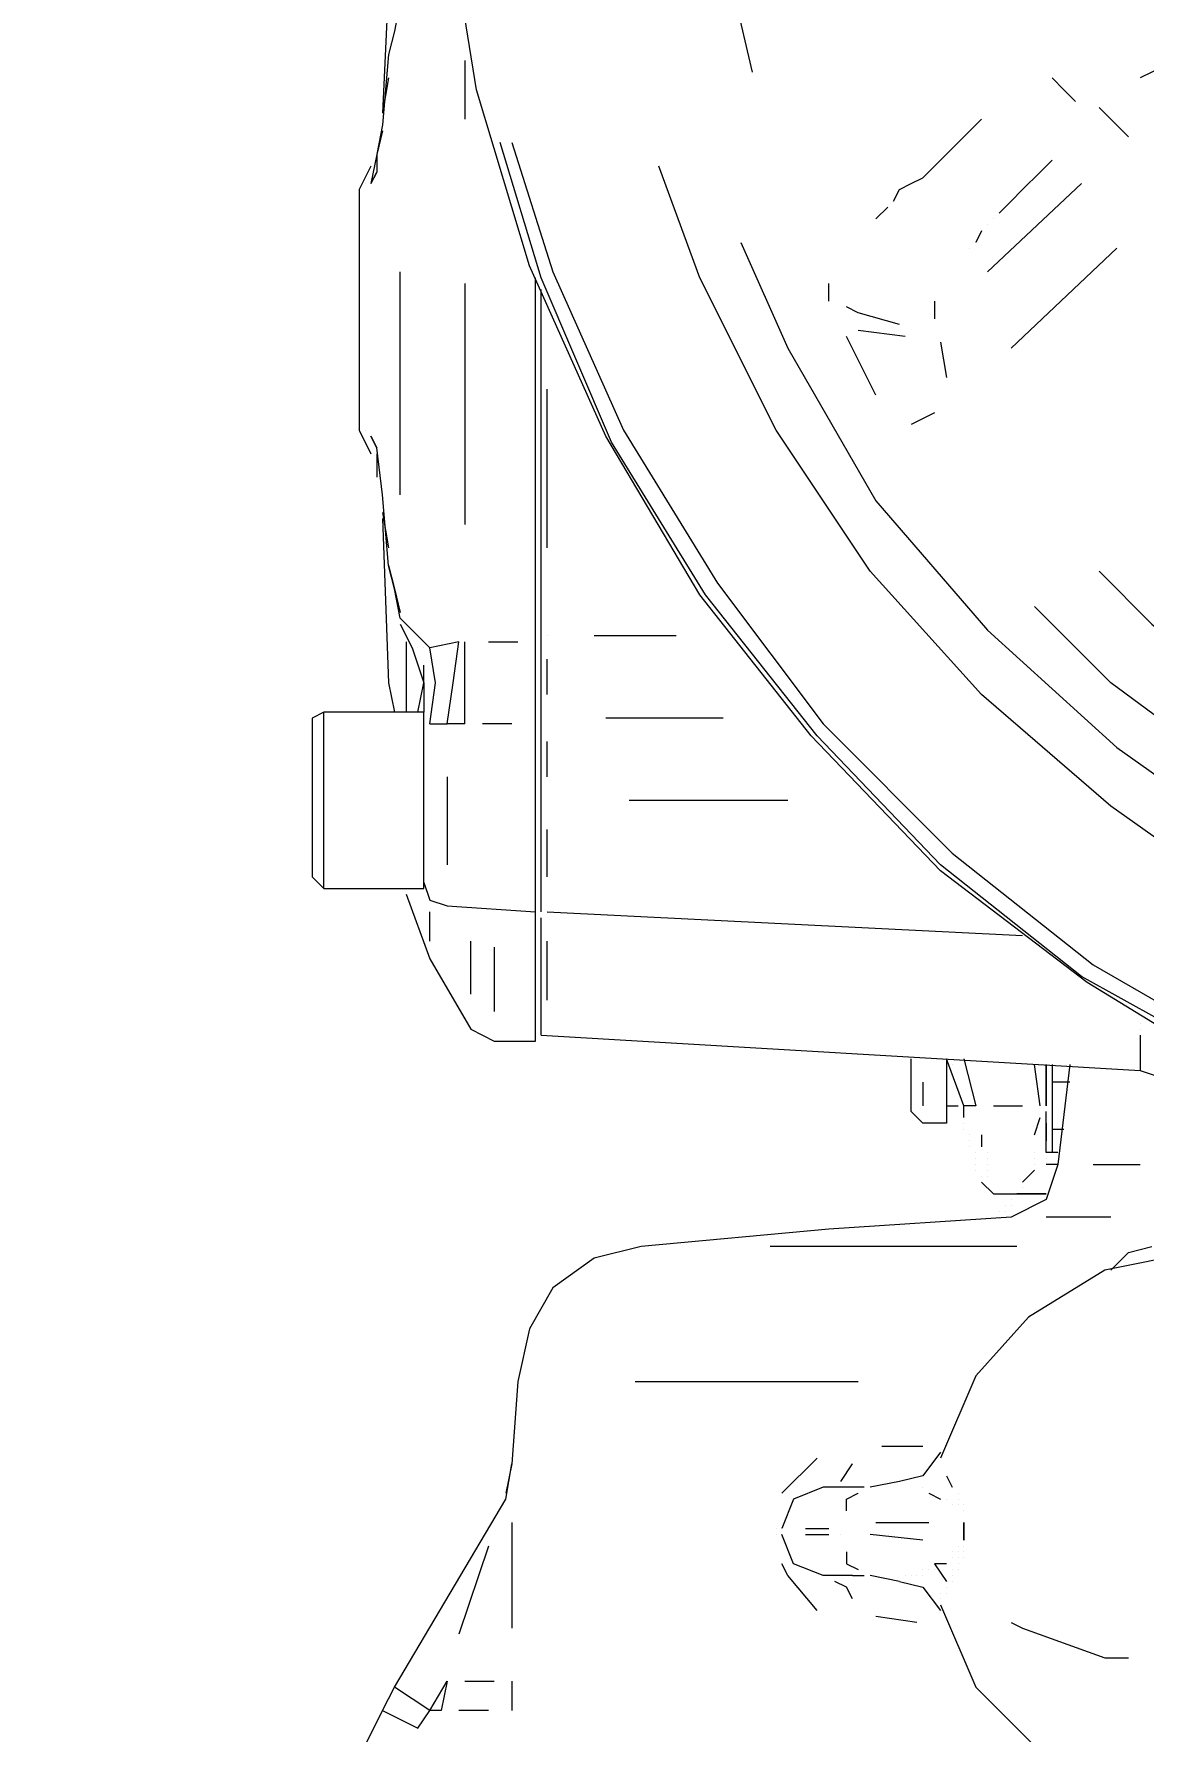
# Model space of a CAD drawing. Header units: millimetres. Extents: x 3426 to 5580, y 1375 to 2906.
# Drawn here: x 3754 to 3834, y 2539.6 to 2661.9 of the extents above; entities that cross this region are included whole.
import ezdxf

# ---------------------------------------------------------------- set-up
doc = ezdxf.new("R2010")
doc.units = ezdxf.units.MM
doc.layers.add('IA-DIBUJO', color=3, linetype='Continuous')
doc.layers.add('IA-DIM', color=7, linetype='Continuous')
doc.styles.add('ING-AMB', font='romans.shx', dxfattribs={"width": 0.75, "oblique": 15})
doc.dimstyles.new('ING-AMB 4', dxfattribs={"dimscale": 4, "dimtxt": 3, "dimasz": 2.5, "dimexe": 1, "dimexo": 1, "dimgap": 1, "dimtad": 1, "dimdec": 0, "dimzin": 0, "dimdsep": 46, "dimtxsty": 'ING-AMB', "dimcen": 0.1, "dimclrd": 7, "dimclre": 7, "dimclrt": 2, "dimadec": 0, "dimazin": 0, "dimtfac": 1, "dimtdec": 0, "dimtmove": 0, "dimatfit": 0, "dimfxl": 1.25, "dimtolj": 1, "dimtzin": 0, "dimarcsym": 1})

# ---------------------------------------------------------------- blocks, each defined once
blk = doc.blocks.new('*D25')
at = {"layer": 'Defpoints', "color": 0, "transparency": 16777216}
for p in [(3499.62, 2788.73), (3889.66, 2788.73), (3762.46, 2441.17)]:
    blk.add_point(p, dxfattribs=at)
at = {"layer": 'IA-DIM', "color": 7, "lineweight": -2, "transparency": 16777216}
for p, q in [((3885.66, 2788.73), (3495.62, 2788.73)), ((3499.62, 2451.17), (3499.62, 2778.73)), ((3758.46, 2441.17), (3495.62, 2441.17))]:
    blk.add_line(p, q, dxfattribs=at)
at = {"layer": 'IA-DIM', "color": 7, "transparency": 16777216}
for points in [[(3497.95, 2778.73), (3501.29, 2778.73), (3499.62, 2788.73)], [(3497.95, 2451.17), (3501.29, 2451.17), (3499.62, 2441.17)]]:
    blk.add_solid(points, dxfattribs=at)
at = {"layer": 'IA-DIM', "color": 2, "transparency": 16777216, "insert": (3489.62, 2614.95), "char_height": 12, "attachment_point": 5, "rotation": 90, "style": 'ING-AMB'}
blk.add_mtext('\\A1;355', dxfattribs=at)
blk = doc.blocks.new('*D26')
at = {"layer": 'Defpoints', "color": 0, "transparency": 16777216}
for p in [(3889.66, 2788.73), (3443.72, 1538.54), (3857.07, 1538.54)]:
    blk.add_point(p, dxfattribs=at)
at = {"layer": 'IA-DIM', "color": 7, "lineweight": -2, "transparency": 16777216}
for p, q in [((3885.66, 2788.73), (3439.72, 2788.73)), ((3443.72, 2778.73), (3443.72, 1548.54)), ((3853.07, 1538.54), (3439.72, 1538.54))]:
    blk.add_line(p, q, dxfattribs=at)
at = {"layer": 'IA-DIM', "color": 7, "transparency": 16777216}
for points in [[(3442.05, 2778.73), (3445.38, 2778.73), (3443.72, 2788.73)], [(3442.05, 1548.54), (3445.38, 1548.54), (3443.72, 1538.54)]]:
    blk.add_solid(points, dxfattribs=at)
at = {"layer": 'IA-DIM', "color": 2, "transparency": 16777216, "insert": (3433.72, 2163.63), "char_height": 12, "attachment_point": 5, "rotation": 90, "style": 'ING-AMB'}
blk.add_mtext('\\A1;1227', dxfattribs=at)

msp = doc.modelspace()

# ---------------------------------------------------------------- linework, layer by layer
at = {"layer": 'IA-DIBUJO', "color": 8, "lineweight": 18}
for points in [[(3805.84, 2659.19), (3804.15, 2666.39), (3802.88, 2678.24), (3803.3, 2690.09), (3804.99, 2701.52), (3807.53, 2709.14)], [(3780.02, 2674.86), (3779.17, 2656.23)], [(3879.08, 2575.79), (3865.95, 2577.91), (3853.25, 2581.72), (3840.98, 2586.8), (3829.97, 2593.57), (3819.39, 2601.62), (3810.07, 2611.35), (3802.03, 2621.51), (3795.26, 2632.94), (3789.75, 2645.22), (3785.94, 2657.92), (3783.83, 2671.04)], [(3780.44, 2664.27), (3780.02, 2662.15), (3779.59, 2660.46), (3779.17, 2655.38), (3778.75, 2653.27)], [(3780.44, 2664.27), (3780.02, 2662.15), (3779.59, 2660.46)], [(3839.71, 2661.31), (3838.86, 2661.31), (3834.63, 2659.19), (3833.78, 2658.77)], [(3785.1, 2660.04), (3785.1, 2655.8)], [(3779.59, 2658.77), (3779.17, 2656.23)], [(3829.12, 2657.07), (3828.28, 2657.92), (3827.43, 2658.77)], [(3832.93, 2654.53), (3830.82, 2656.65)], [(3779.17, 2654.96), (3778.75, 2653.26), (3778.32, 2651.15), (3778.75, 2651.99), (3778.32, 2651.15)], [(3779.17, 2655.38), (3779.17, 2655.38)], [(3816, 2649.88), (3816.42, 2650.72), (3817.27, 2651.15), (3818.12, 2651.57), (3819.39, 2652.84), (3820.66, 2654.11), (3822.35, 2655.8)], [(3862.14, 2579.6), (3852.83, 2582.14), (3840.98, 2587.65), (3829.55, 2594), (3819.39, 2602.04), (3810.5, 2611.35), (3802.45, 2621.51), (3795.68, 2632.52), (3790.6, 2644.37), (3787.64, 2654.11)], [(3788.48, 2654.11), (3791.45, 2644.8), (3796.53, 2633.37), (3803.3, 2622.36), (3810.92, 2612.2), (3820.23, 2602.89), (3830.39, 2594.84), (3841.4, 2588.49), (3853.25, 2583.41), (3862.57, 2580.45)], [(3778.32, 2652.42), (3777.48, 2650.72)], [(3778.32, 2652.42), (3778.32, 2652.42)], [(3778.75, 2653.26), (3778.75, 2651.99)], [(3860.45, 2591.03), (3852.41, 2594), (3841.82, 2599.08), (3831.66, 2606.27), (3822.35, 2614.32), (3814.31, 2623.21), (3807.53, 2633.37), (3802.03, 2644.37), (3799.07, 2652.42)], [(3827.43, 2652.84), (3826.58, 2651.99), (3825.31, 2650.72), (3824.47, 2649.88), (3823.62, 2649.03)], [(3777.48, 2650.72), (3777.48, 2633.37), (3778.32, 2631.67)], [(3777.9, 2651.15), (3777.9, 2651.15)], [(3778.32, 2651.15), (3778.32, 2651.15)], [(3822.77, 2644.8), (3829.55, 2651.15)], [(3814.73, 2648.61), (3815.58, 2649.45)], [(3815.58, 2649.45), (3815.58, 2649.45)], [(3823.62, 2649.03), (3823.62, 2649.03)], [(3822.35, 2647.76), (3821.93, 2646.91)], [(3822.77, 2648.18), (3822.77, 2648.18)], [(3823.2, 2648.61), (3823.2, 2648.61)], [(3804.99, 2646.91), (3808.38, 2639.29), (3814.73, 2628.29), (3822.77, 2618.97), (3832.09, 2610.51), (3842.25, 2603.31), (3853.25, 2597.38), (3864.68, 2593.15), (3876.96, 2590.61), (3889.66, 2589.76), (3901.94, 2590.61), (3914.21, 2593.15), (3925.64, 2597.38), (3937.07, 2603.31), (3947.23, 2610.51), (3956.12, 2618.97), (3964.17, 2628.29), (3970.52, 2639.29), (3974.33, 2647.34)], [(3821.5, 2646.49), (3821.5, 2646.49)], [(3821.93, 2646.91), (3821.93, 2646.91)], [(3832.09, 2646.49), (3824.47, 2639.29)], [(3780.44, 2628.71), (3780.44, 2644.8)], [(3785.1, 2643.95), (3785.1, 2626.59)], [(3790.18, 2617.28), (3790.18, 2618.13), (3790.18, 2644.37)], [(3811.34, 2642.68), (3811.34, 2643.95)], [(3790.6, 2598.65), (3790.6, 2612.62), (3790.6, 2618.55), (3790.6, 2643.53)], [(3790.6, 2618.55), (3790.6, 2643.53)], [(3818.96, 2642.68), (3818.96, 2641.41)], [(3816.42, 2640.99), (3813.46, 2641.83), (3812.61, 2642.26)], [(3816.85, 2640.14), (3813.46, 2640.56)], [(3813.46, 2640.56), (3813.46, 2640.56)], [(3814.73, 2635.91), (3812.61, 2640.14)], [(3819.39, 2639.72), (3819.81, 2637.18)], [(3791.02, 2624.9), (3791.02, 2636.33)], [(3818.96, 2634.64), (3817.27, 2633.79)], [(3777.48, 2633.37), (3777.48, 2633.37)], [(3777.9, 2633.37), (3777.9, 2633.37)], [(3778.32, 2632.94), (3778.32, 2632.94)], [(3778.32, 2631.67), (3778.32, 2631.67)], [(3778.32, 2631.67), (3778.32, 2631.67)], [(3782.98, 2615.16), (3782.56, 2617.7), (3780.44, 2619.82), (3780.02, 2621.94), (3779.59, 2623.63), (3779.17, 2628.71), (3778.75, 2632.1)], [(3778.75, 2631.67), (3778.75, 2631.67)], [(3778.75, 2631.67), (3778.75, 2629.98)], [(3779.17, 2627.44), (3779.59, 2624.9)], [(3779.17, 2627.02), (3779.59, 2615.16)], [(3779.59, 2623.63), (3780.02, 2621.94), (3780.44, 2620.24)], [(3830.82, 2623.21), (3834.63, 2619.4), (3843.09, 2612.62), (3852.83, 2607.12), (3858.33, 2605)], [(3780.02, 2621.94), (3780.02, 2621.94)], [(3858.33, 2599.5), (3851.56, 2602.04), (3841.4, 2607.97), (3831.66, 2615.16), (3826.16, 2620.67)], [(3780.44, 2620.24), (3780.44, 2620.24)], [(3780.44, 2620.24), (3780.44, 2620.24)], [(3780.44, 2619.82), (3780.44, 2619.82)], [(3780.44, 2619.82), (3780.44, 2619.82)], [(3780.44, 2619.4), (3781.29, 2617.7), (3782.13, 2615.16)], [(3791.02, 2618.55), (3791.02, 2618.55)], [(3800.34, 2618.55), (3794.41, 2618.55)], [(3780.86, 2618.13), (3780.86, 2615.16)], [(3781.29, 2617.7), (3781.29, 2617.7)], [(3781.71, 2617.7), (3781.71, 2617.7)], [(3782.13, 2617.7), (3782.13, 2617.7)], [(3782.56, 2612.2), (3783.83, 2612.2), (3784.25, 2615.16), (3784.67, 2618.13), (3782.56, 2617.7)], [(3784.67, 2618.13), (3784.67, 2618.13)], [(3785.1, 2612.2), (3785.1, 2615.16), (3785.1, 2618.13)], [(3786.79, 2618.13), (3788.91, 2618.13)], [(3790.18, 2589.34), (3790.18, 2598.65), (3790.18, 2612.2), (3790.18, 2617.28)], [(3782.13, 2615.16), (3782.13, 2616.43)], [(3791.02, 2614.32), (3791.02, 2616.86)], [(3779.59, 2615.17), (3780.02, 2613.05)], [(3780.86, 2615.16), (3780.86, 2613.05)], [(3781.71, 2613.05), (3782.13, 2615.16)], [(3782.13, 2615.16), (3782.13, 2613.05)], [(3782.56, 2612.2), (3782.98, 2615.16)], [(3782.13, 2613.05), (3774.94, 2613.05), (3774.09, 2612.62)], [(3774.09, 2612.62), (3774.09, 2601.19)], [(3774.94, 2600.35), (3774.94, 2613.05)], [(3782.13, 2613.05), (3782.13, 2613.05)], [(3782.13, 2600.35), (3782.13, 2613.05)], [(3782.13, 2613.05), (3782.13, 2613.05)], [(3782.13, 2612.62), (3782.13, 2612.62)], [(3782.56, 2612.62), (3782.56, 2612.62)], [(3785.1, 2612.2), (3783.83, 2612.2)], [(3788.48, 2612.2), (3786.37, 2612.2)], [(3803.72, 2612.62), (3795.26, 2612.62)], [(3791.02, 2608.39), (3791.02, 2610.93)], [(3783.83, 2608.39), (3783.83, 2602.04)], [(3796.95, 2606.7), (3808.38, 2606.7)], [(3791.02, 2601.19), (3791.02, 2604.58)], [(3790.18, 2602.89), (3790.18, 2602.89)], [(3774.09, 2601.19), (3774.94, 2600.35), (3782.13, 2600.35)], [(3780.86, 2600.35), (3780.86, 2600.35)], [(3780.86, 2599.93), (3782.56, 2595.27)], [(3782.13, 2600.77), (3782.56, 2599.5), (3783.83, 2599.08), (3790.18, 2598.65)], [(3782.56, 2596.54), (3782.56, 2598.65)], [(3790.6, 2598.65), (3790.6, 2598.65)], [(3791.02, 2598.65), (3825.31, 2596.96)], [(3790.6, 2589.76), (3790.6, 2598.23)], [(3785.52, 2592.73), (3785.52, 2596.54)], [(3791.02, 2592.3), (3791.02, 2596.54)], [(3782.56, 2595.27), (3785.52, 2590.19), (3787.21, 2589.34), (3790.18, 2589.34)], [(3787.21, 2596.11), (3787.21, 2591.46)], [(3790.18, 2591.04), (3790.18, 2591.04)], [(3833.78, 2590.61), (3833.78, 2590.61)], [(3833.78, 2590.19), (3833.78, 2590.19)], [(3790.6, 2589.76), (3790.6, 2589.76)], [(3790.6, 2589.76), (3833.78, 2587.22), (3836.32, 2586.38), (3837.59, 2583.41)], [(3833.78, 2589.76), (3833.78, 2587.22)], [(3833.78, 2589.76), (3833.78, 2589.76)], [(3828.7, 2587.65), (3827.85, 2580.45), (3827.01, 2577.91), (3824.47, 2576.64), (3811.34, 2575.79), (3797.8, 2574.52), (3794.41, 2573.68), (3791.45, 2571.56), (3789.75, 2568.6), (3788.91, 2564.79), (3788.48, 2558.86)], [(3821.08, 2588.07), (3821.93, 2584.68), (3821.08, 2584.68), (3819.81, 2588.07), (3819.81, 2583.41), (3818.12, 2583.41), (3817.27, 2584.26), (3817.27, 2588.07)], [(3820.23, 2587.65), (3820.23, 2587.65)], [(3826.58, 2584.68), (3826.16, 2587.65)], [(3827.01, 2584.68), (3827.01, 2587.65)], [(3827.43, 2587.65), (3827.43, 2586.38), (3827.43, 2582.99), (3827.43, 2581.3)], [(3818.12, 2586.38), (3818.12, 2584.68)], [(3827.43, 2586.38), (3827.43, 2586.38)], [(3828.7, 2586.38), (3827.43, 2586.38)], [(3819.81, 2584.68), (3820.66, 2584.68)], [(3821.08, 2583.84), (3821.08, 2584.68)], [(3823.2, 2584.68), (3825.31, 2584.68)], [(3826.58, 2584.68), (3826.58, 2584.68)], [(3827.01, 2584.68), (3827.01, 2584.68)], [(3827.01, 2584.68), (3827.01, 2584.68)], [(3827.01, 2584.26), (3827.01, 2584.26)], [(3827.85, 2581.3), (3827.01, 2581.3), (3827.01, 2584.26)], [(3821.08, 2583.41), (3821.08, 2583.41)], [(3821.08, 2582.99), (3821.08, 2582.99)], [(3826.16, 2582.57), (3826.58, 2583.84)], [(3827.01, 2583.41), (3827.01, 2582.14)], [(3827.01, 2582.99), (3827.01, 2582.99)], [(3827.43, 2582.99), (3828.28, 2582.99)], [(3821.5, 2582.57), (3821.5, 2582.57)], [(3821.5, 2582.14), (3821.5, 2582.14)], [(3821.5, 2581.72), (3821.5, 2581.72)], [(3822.35, 2582.57), (3822.35, 2581.72)], [(3821.93, 2581.3), (3821.93, 2581.3)], [(3821.93, 2581.3), (3821.93, 2581.3)], [(3821.93, 2580.87), (3821.93, 2580.87)], [(3821.93, 2580.45), (3821.93, 2580.45)], [(3822.77, 2581.3), (3822.77, 2581.3)], [(3822.77, 2580.87), (3822.77, 2580.87)], [(3822.77, 2580.45), (3822.77, 2580.45)], [(3826.16, 2581.3), (3826.16, 2581.3)], [(3826.16, 2580.87), (3826.16, 2580.87)], [(3826.16, 2580.45), (3826.16, 2580.45)], [(3827.01, 2581.3), (3827.01, 2581.3)], [(3827.01, 2581.3), (3827.01, 2581.3)], [(3827.01, 2580.87), (3827.01, 2580.87)], [(3827.01, 2580.87), (3827.01, 2580.87)], [(3827.01, 2580.45), (3827.01, 2580.45)], [(3827.85, 2580.45), (3827.01, 2580.45)], [(3830.39, 2580.45), (3833.78, 2580.45)], [(3821.93, 2580.03), (3821.93, 2580.03)], [(3822.35, 2579.6), (3822.35, 2579.6)], [(3822.35, 2579.6), (3822.35, 2579.6)], [(3822.35, 2579.18), (3823.2, 2578.33), (3824.89, 2578.33), (3827.01, 2578.33), (3824.89, 2578.33)], [(3822.35, 2579.18), (3822.35, 2579.18)], [(3822.77, 2580.03), (3822.77, 2580.03)], [(3822.77, 2579.6), (3822.77, 2579.6)], [(3826.16, 2580.03), (3825.31, 2579.18)], [(3825.31, 2579.18), (3825.31, 2579.18)], [(3825.74, 2579.6), (3825.74, 2579.6)], [(3826.16, 2580.03), (3826.16, 2580.03)], [(3824.47, 2577.91), (3824.47, 2577.91)], [(3824.89, 2578.33), (3824.89, 2578.33)], [(3824.89, 2578.33), (3824.89, 2578.33)], [(3825.31, 2578.76), (3825.31, 2578.76)], [(3847.33, 2577.06), (3846.48, 2575.37), (3844.79, 2574.52), (3837.59, 2574.1), (3831.24, 2572.83), (3825.74, 2569.44), (3821.93, 2565.21), (3819.39, 2559.28)], [(3823.62, 2577.06), (3823.62, 2577.06)], [(3823.62, 2576.64), (3823.62, 2576.64)], [(3824.04, 2577.49), (3824.04, 2577.49)], [(3824.04, 2577.06), (3824.04, 2577.06)], [(3824.47, 2577.49), (3824.47, 2577.49)], [(3831.66, 2576.64), (3827.01, 2576.64)], [(3824.89, 2574.52), (3807.11, 2574.52)], [(3831.66, 2572.83), (3832.93, 2574.1), (3834.63, 2574.52)], [(3797.37, 2564.79), (3813.46, 2564.79)], [(3815.15, 2560.13), (3818.12, 2560.13)], [(3819.39, 2559.71), (3818.12, 2558.01), (3816.42, 2557.59)], [(3771.13, 2513.56), (3770.7, 2511.45), (3771.13, 2513.56), (3772.4, 2523.3), (3774.94, 2532.61), (3779.17, 2541.08), (3780.02, 2542.77), (3788.06, 2556.32), (3788.48, 2558.86), (3788.06, 2556.74)], [(3807.96, 2556.74), (3810.5, 2559.28)], [(3810.5, 2559.28), (3810.5, 2559.28)], [(3812.19, 2557.59), (3813.04, 2558.86)], [(3813.04, 2558.86), (3813.04, 2558.86)], [(3812.61, 2557.17), (3810.92, 2557.17), (3808.8, 2556.32), (3807.96, 2554.2)], [(3813.88, 2557.17), (3812.19, 2557.17)], [(3813.88, 2557.17), (3813.88, 2557.17)], [(3816.42, 2557.59), (3814.31, 2557.17)], [(3814.31, 2557.17), (3814.31, 2557.17)], [(3818.12, 2557.17), (3818.12, 2557.17)], [(3819.81, 2558.01), (3820.23, 2557.17)], [(3820.23, 2557.17), (3820.23, 2557.17)], [(3788.06, 2556.74), (3788.06, 2556.74)], [(3788.06, 2556.32), (3788.06, 2556.32)], [(3812.61, 2555.47), (3812.61, 2556.32), (3813.46, 2556.74)], [(3813.46, 2556.74), (3813.46, 2556.74)], [(3818.54, 2556.74), (3819.39, 2556.32)], [(3819.39, 2556.32), (3819.39, 2556.32)], [(3819.81, 2556.32), (3819.81, 2556.32)], [(3820.23, 2555.9), (3820.23, 2555.9)], [(3820.66, 2556.74), (3820.66, 2556.74)], [(3820.66, 2556.32), (3820.66, 2556.32)], [(3820.66, 2555.9), (3820.66, 2555.9)], [(3821.08, 2555.9), (3821.08, 2555.9)], [(3788.48, 2554.63), (3788.48, 2547.01)], [(3814.73, 2554.63), (3818.54, 2554.63)], [(3821.08, 2555.47), (3821.08, 2555.47)], [(3821.08, 2554.63), (3821.08, 2554.63)], [(3807.53, 2554.2), (3807.53, 2554.2)], [(3807.53, 2553.78), (3807.53, 2553.78)], [(3807.53, 2553.78), (3807.53, 2553.78)], [(3807.96, 2554.2), (3807.96, 2554.2)], [(3813.04, 2550.82), (3810.92, 2550.82), (3808.8, 2551.66), (3807.96, 2553.78)], [(3807.96, 2553.78), (3807.96, 2553.78)], [(3807.96, 2553.78), (3807.96, 2553.78)], [(3809.65, 2554.2), (3811.34, 2554.2)], [(3809.65, 2553.78), (3811.34, 2553.78)], [(3812.19, 2553.78), (3812.19, 2553.78)], [(3818.12, 2553.36), (3814.31, 2553.78)], [(3821.08, 2553.36), (3821.08, 2553.36)], [(3786.79, 2552.93), (3784.67, 2546.58)], [(3812.61, 2552.51), (3812.61, 2551.66), (3813.46, 2551.24)], [(3820.23, 2552.51), (3820.23, 2552.51)], [(3820.23, 2552.09), (3820.23, 2552.09)], [(3820.66, 2552.93), (3820.66, 2552.93)], [(3820.66, 2552.51), (3820.66, 2552.51)], [(3820.66, 2552.09), (3820.66, 2552.09)], [(3821.08, 2552.93), (3821.08, 2552.93)], [(3821.08, 2552.93), (3821.08, 2552.93)], [(3821.08, 2552.51), (3821.08, 2552.51)], [(3821.08, 2552.09), (3821.08, 2552.09)], [(3810.5, 2548.28), (3808.38, 2550.82), (3807.96, 2551.66)], [(3818.12, 2551.24), (3818.12, 2551.24)], [(3818.54, 2551.24), (3818.54, 2551.24)], [(3818.96, 2551.66), (3818.96, 2551.66)], [(3819.81, 2551.66), (3818.96, 2551.66), (3819.81, 2550.39)], [(3818.96, 2551.24), (3818.96, 2551.24)], [(3820.23, 2551.24), (3820.23, 2551.24)], [(3820.66, 2551.66), (3820.66, 2551.66)], [(3820.66, 2551.24), (3820.66, 2551.24)], [(3813.04, 2549.12), (3812.61, 2549.97), (3811.77, 2550.39)], [(3811.77, 2550.39), (3811.77, 2550.39)], [(3813.04, 2550.82), (3813.88, 2550.82)], [(3813.88, 2550.82), (3813.88, 2550.82)], [(3814.31, 2550.82), (3814.31, 2550.82)], [(3816.42, 2550.39), (3814.31, 2550.82)], [(3816.42, 2550.39), (3816.42, 2550.39)], [(3816.42, 2550.39), (3818.12, 2549.97), (3819.39, 2548.28)], [(3816.85, 2550.82), (3816.85, 2550.82)], [(3816.85, 2550.39), (3816.85, 2550.39)], [(3817.27, 2550.82), (3817.27, 2550.82)], [(3817.69, 2550.82), (3817.69, 2550.82)], [(3818.12, 2550.82), (3818.12, 2550.82)], [(3819.81, 2550.39), (3819.81, 2550.39)], [(3819.81, 2549.97), (3819.81, 2549.97)], [(3820.23, 2550.82), (3820.23, 2550.82)], [(3820.23, 2550.39), (3820.23, 2550.39)], [(3819.39, 2549.55), (3819.39, 2549.55)], [(3819.39, 2549.12), (3819.39, 2549.12)], [(3819.39, 2548.7), (3819.39, 2548.7)], [(3819.39, 2548.7), (3821.93, 2542.77), (3826.16, 2538.54), (3831.24, 2535.15), (3837.59, 2533.88), (3844.79, 2533.46), (3846.48, 2533.04), (3847.33, 2531.34)], [(3819.81, 2549.55), (3819.81, 2549.55)], [(3817.69, 2547.43), (3814.73, 2547.85)], [(3819.39, 2548.28), (3819.39, 2548.28)], [(3824.47, 2547.43), (3825.31, 2547.01), (3831.24, 2544.89), (3832.93, 2544.89)], [(3779.17, 2541.08), (3780.02, 2540.66), (3781.71, 2539.81), (3782.56, 2541.08), (3783.83, 2543.2), (3783.4, 2541.08), (3782.56, 2541.08), (3780.02, 2542.77)], [(3785.1, 2543.2), (3787.21, 2543.2)], [(3788.48, 2543.2), (3788.48, 2541.08)], [(3786.79, 2541.08), (3784.67, 2541.08)]]:
    msp.add_lwpolyline(points, dxfattribs=at)
for points in [[(3778.75, 2632.1), (3778.32, 2632.94)], [(3827.01, 2584.68), (3827.01, 2587.65)], [(3821.08, 2553.36), (3821.08, 2554.63)]]:
    msp.add_lwpolyline(points, close=True, dxfattribs=at)

# ---------------------------------------------------------------- dimensions: what is measured, and where the dimension line sits
at = {"layer": 'IA-DIM'}
for base, p1, p2, text, picture, middle in [((3443.72, 1538.54), (3889.66, 2788.73), (3857.07, 1538.54), '1227', '*D26', (3433.72, 2163.63)), ((3499.62, 2788.73), (3762.46, 2441.17), (3889.66, 2788.73), '355', '*D25', (3489.62, 2614.95))]:
    dim = msp.add_linear_dim(base=base, p1=p1, p2=p2, angle=90, text=text, dimstyle='ING-AMB 4', override={"dimpost": '\\X'}, dxfattribs=at)
    dim.commit()
    dim.dimension.update_dxf_attribs({"geometry": picture, "text_midpoint": middle})

doc.saveas('drawing.dxf')
